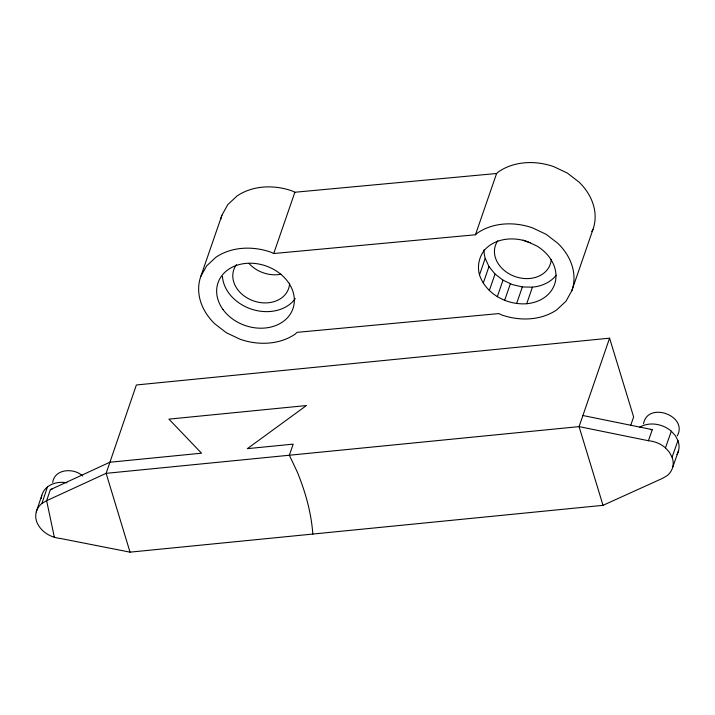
<?xml version="1.0" encoding="UTF-8"?>
<svg xmlns="http://www.w3.org/2000/svg" width="715" height="715" viewBox="0 0 715 715"><rect width="100%" height="100%" fill="white"/><g stroke="black" fill="none" stroke-linecap="round" stroke-linejoin="round"><path stroke-width="1.07" d="M52.713 482.402C54.59 468.602 74.092 467.681 82.663 475.984M643.518 423.763C647.567 401.079 688.438 415.585 677.275 435.891M36.268 511.886L41.81 495.37M639.657 427.266A24.158 19.171 19.4 0 1 671.322 431.217L675.318 435.605L677.945 440.547L672.073 457.189A24.158 19.171 19.4 0 1 667.05 475.707L662.331 478.442L603.022 505.326L130.041 552.15L60.543 538.484C50.542 537.573 40.701 531.665 36.84 522.129A24.158 19.314 18.5 0 1 41.908 503.476L47.449 486.96M312.821 534.06C311.293 512.655 305.377 491.777 297.279 471.98L289.352 455.241L293.186 444.131L247.345 448.663L306.431 405.548L168.919 419.133L201.514 453.194L109.833 462.248L50.336 489.686L46.636 500.697L54.376 537.358M603.022 505.326L579.07 426.614L609.591 338.168L136.368 384.974L106.124 473.339L130.041 552.15M200.772 276.499L221.927 215.224L227.781 204.615L236.969 196.044A57.986 46.171 19 0 1 292.069 190.923L294.875 192.246L496.603 173.495L498.614 171.743A57.986 46.171 19 0 1 553.714 166.622L567.352 173.075L579.007 182.057A57.986 46.171 19 0 1 593.003 229.354L571.857 290.63L565.994 301.238L556.806 309.81A57.986 46.171 19 0 1 501.707 314.931L498.775 313.59L297.047 332.35L295.161 334.111A57.986 46.171 19 0 1 240.061 339.232L226.423 332.779L214.768 323.797A57.986 46.171 19 0 1 200.772 276.499L206.635 265.891L215.823 257.32A57.986 46.171 19 0 1 270.922 252.198L273.729 253.521L475.457 234.77L477.468 233.019A57.986 46.171 19 0 1 532.568 227.897L546.206 234.35L557.861 243.332A57.986 46.171 19 0 1 571.857 290.63M273.729 253.521L294.875 192.246M475.457 234.77L496.603 173.495M479.488 274.918C477.191 266.677 478.827 257.963 483.751 251.037A39.629 31.549 19 0 1 527.679 241.679L537.001 246.085A39.629 31.549 19 0 1 555.582 280.548A39.629 31.549 19 0 1 526.705 303.732C507.087 305.233 485.959 294.151 479.488 274.918L485.208 258.338A39.629 31.549 19 0 1 484.019 249.848M483.242 283.158L488.971 266.579L485.208 258.338M489.31 290.603L495.039 274.024L488.971 266.579M497.274 296.743L503.002 280.164L495.039 274.024M504.674 300.246L510.403 283.667M516.632 303.535L522.352 286.956L532.425 287.153A39.629 31.549 19 0 0 556.243 275.212M526.705 303.732L532.425 287.153M630.737 425.282L633.624 416.925L609.591 338.168M41.908 503.476L46.636 500.697L106.124 473.339L579.07 426.614L648.407 440.726L652.321 429.635L583.02 415.54M672.073 457.189L669.437 452.246L665.451 447.858L671.322 431.217M672.663 467.378L678.535 450.745M591.797 231.535L593.003 229.354M522.352 286.956L512.315 284.57L503.002 280.164M41.3 498.373A24.158 19.314 18.5 0 1 66.978 482.813M677.945 440.547A24.158 19.171 19.4 0 1 676.98 454.445M648.407 440.726A24.158 19.171 19.4 0 1 665.451 447.858M650.275 429.545A24.158 19.171 19.4 0 1 652.321 429.635M50.336 489.686A24.158 19.314 18.5 0 1 52.115 489.024M530.253 242.76A28.993 23.086 19 0 1 523.148 240.151M289.62 283.301A28.993 23.086 19 0 1 253.485 300.89A28.993 23.086 19 0 1 236.477 264.622M281.031 274.22A28.993 23.086 19 0 1 249.178 263.638M551.238 259.491A28.993 23.086 19 0 1 515.149 276.589A28.993 23.086 19 0 1 497.828 240.741M295.277 298.611A39.629 31.549 19 0 1 252.601 309.506A39.629 31.549 19 0 1 222.428 276.33M220.703 219.442A57.986 46.171 19 0 1 221.927 215.224M222.955 309.479A39.629 31.549 19 0 0 290.138 314.332A39.629 31.549 19 0 0 253.378 263.326A39.629 31.549 19 0 0 222.955 309.479"/></g></svg>
